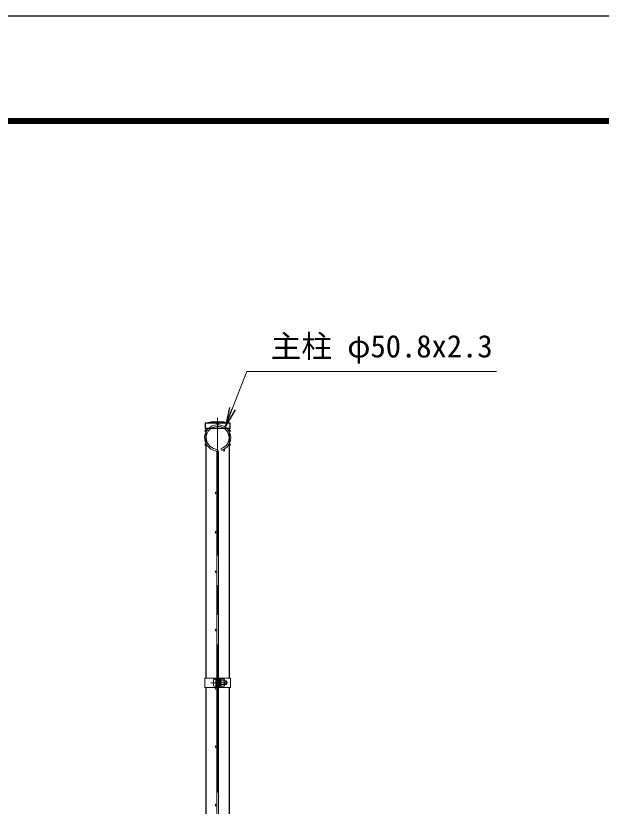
# Model space of a CAD drawing. Units: millimetres, scale not verified. Extents: x -4200 to 4200, y -2970 to 2970.
# Drawn here: x -356 to 898, y 1277 to 2970 of the extents above; entities that cross this region are included whole.
import ezdxf
from ezdxf.enums import TextEntityAlignment as Align

# ---------------------------------------------------------------- set-up
doc = ezdxf.new("R2010")
doc.units = ezdxf.units.MM
doc.header["$LTSCALE"] = 10
doc.linetypes.add('USER1', pattern=[50.8, 31.75, -6.35, 6.35, -6.35])
for name, color, linetype, lineweight in [('0-3_D-STR1', 1, 'Continuous', 25), ('0-5_D-BMK', 2, 'USER1', 13), ('0-6_D-STR2', 7, 'Continuous', 13), ('0-A_D-STR3', 3, 'Continuous', 13), ('0-D_D-STR-TXT', 7, 'Continuous', 13), ('0-E_D-TTL', 7, 'Continuous', 25)]:
    doc.layers.add(name, color=color, linetype=linetype, lineweight=lineweight)
doc.layers.add('0-8_0', color=7, linetype='Continuous')
doc.styles.add('ＭＳ ゴシック', font='')
doc.styles.get('ＭＳ ゴシック').set_extended_font_data('MS Gothic')

# ---------------------------------------------------------------- blocks, each defined once
blk = doc.blocks.new('_Open')
at = {"layer": '0-8_0'}
blk.add_line((-10, 1.667), (0, 0), dxfattribs=at)
blk.add_lwpolyline([(-10, -1.667), (0, 0), (-10, 0)], dxfattribs=at)

msp = doc.modelspace()

# ---------------------------------------------------------------- linework, layer by layer
at = {"layer": '0-3_D-STR1'}
for p, q in [((103.13, 2096.98), (49.93, 2096.98)), ((49.93, 2096.98), (49.93, 2085.98)), ((103.13, 2085.98), (49.93, 2085.98)), ((51.13, 2085.98), (51.13, 1551.23)), ((101.93, 1551.23), (101.93, 2085.98)), ((103.13, 2085.98), (103.13, 2096.98)), ((51.13, 1531.23), (51.13, 1118.98)), ((101.93, 1118.98), (101.93, 1531.23))]:
    msp.add_line(p, q, dxfattribs=at)
msp.add_arc((76.53, 1980.55), 119.43, 77.13052, 102.86948, dxfattribs=at)
at = {"layer": '0-5_D-BMK'}
for p, q in [((76.53, -218.02), (76.53, 2108.98)), ((62.11, 1541.23), (97.85, 1541.23))]:
    msp.add_line(p, q, dxfattribs=at)
at = {"layer": '0-6_D-STR2'}
for p, q in [((74.73, 1108.98), (74.73, 2034.84)), ((78.33, 1108.98), (78.33, 2034.84)), ((83.5, 2042.6), (84.53, 2039.15))]:
    msp.add_line(p, q, dxfattribs=at)
for centre in [(50.72, 2080.88), (76.53, 2095.78), (102.34, 2080.88), (50.72, 2051.08), (102.34, 2051.08), (89.65, 2039.22), (72.93, 1947.98), (72.93, 1863.48), (72.93, 1778.98), (72.93, 1653.98), (72.93, 1528.98), (72.93, 1403.98), (72.93, 1278.98)]:
    msp.add_circle(centre, 1.8, dxfattribs=at)
for centre, radius, start, end in [((76.53, 2065.98), 28, 286.60421, 260.16066), ((76.53, 2065.98), 24.4, 286.60421, 260.16066), ((71.13, 2034.84), 3.6, 0, 80.16066), ((71.13, 2034.84), 7.2, 0, 80.16066)]:
    msp.add_arc(centre, radius, start, end, dxfattribs=at)
at = {"layer": '0-A_D-STR3'}
for p, q in [((48.83, 1551.23), (74.73, 1551.23)), ((48.83, 1551.23), (48.83, 1531.23)), ((67.63, 1547.73), (67.63, 1534.73)), ((72.43, 1531.23), (72.43, 1551.23)), ((72.43, 1549.23), (72.43, 1533.23)), ((74.73, 1531.23), (74.73, 1551.23)), ((74.73, 1545.23), (78.33, 1545.23)), ((74.73, 1544.55), (78.33, 1544.55)), ((78.33, 1531.23), (78.33, 1551.23)), ((78.33, 1551.23), (104.23, 1551.23)), ((80.63, 1531.23), (80.63, 1551.23)), ((80.63, 1545.73), (81.02, 1548.89)), ((80.63, 1545.73), (80.63, 1536.73)), ((82.78, 1548.98), (81.12, 1548.98)), ((82.83, 1541.23), (82.83, 1548.95)), ((89.62, 1544.98), (82.83, 1544.98)), ((82.83, 1541.23), (82.83, 1533.5)), ((82.93, 1548.74), (82.88, 1548.91)), ((89.62, 1548.74), (82.93, 1548.74)), ((92.13, 1546.23), (92.13, 1536.23)), ((92.13, 1545.23), (95.43, 1545.23)), ((92.13, 1544.55), (95.75, 1544.55)), ((95.43, 1545.23), (95.43, 1537.23)), ((104.23, 1551.23), (104.23, 1531.23)), ((48.83, 1531.23), (74.73, 1531.23)), ((74.73, 1537.91), (78.33, 1537.91)), ((74.73, 1537.23), (78.33, 1537.23)), ((78.33, 1531.23), (104.23, 1531.23)), ((80.63, 1536.73), (81.02, 1533.57)), ((82.76, 1533.48), (81.12, 1533.48)), ((89.62, 1537.48), (82.83, 1537.48)), ((89.62, 1533.72), (82.93, 1533.72)), ((92.13, 1537.91), (95.75, 1537.91)), ((92.13, 1537.23), (95.43, 1537.23))]:
    msp.add_line(p, q, dxfattribs=at)
for centre, radius, start, end in [((81.12, 1548.88), 0.1, 90, 173), ((82.78, 1548.88), 0.1, 15, 90), ((77.95, 1546.86), 5.32, 339.37322, 22.7756), ((62.07, 1541.23), 21.19, 0, 10.20031), ((62.07, 1541.23), 21.19, 349.79969, 0), ((83.86, 1541.23), 6.87, 0, 33.09348), ((83.86, 1541.23), 6.87, 326.90652, 0), ((88.61, 1546.86), 2.13, 298.45309, 61.54691), ((85.35, 1541.97), 8, 32.13463, 57.68315), ((87.93, 1541.23), 8.5, 331.92751, 28.07249), ((81.12, 1533.58), 0.1, 187, 270), ((82.76, 1533.58), 0.1, 270, 337.2244), ((77.95, 1535.6), 5.32, 337.2244, 20.62678), ((88.61, 1535.6), 2.13, 298.45309, 61.54691), ((85.35, 1540.48), 8, 302.31685, 327.86537)]:
    msp.add_arc(centre, radius, start, end, dxfattribs=at)
for centre, start_param, end_param in [((72.43, 1547.73), 1.5707963, 3.1415927), ((72.43, 1534.73), 3.1415927, 4.712389)]:
    msp.add_ellipse(centre, major_axis=(4.8, 0), ratio=0.3125, start_param=start_param, end_param=end_param, dxfattribs=at)
at = {"layer": '0-D_D-STR-TXT'}
msp.add_lwpolyline([(674.05, 2207.71), (139.37, 2207.71), (93.88, 2092.76)], dxfattribs=at)
at = {"layer": '0-E_D-TTL', "color": 2}
msp.add_lwpolyline([(-4200, 2970), (4200, 2970), (4200, -2970), (-4200, -2970)], close=True, dxfattribs=at)
at = {"layer": '0-E_D-TTL'}
for points in [[(-3930, 2750), (3930, 2750), (3930, -2750), (-3930, -2750)], [(-3927.5, 2747.5), (3927.5, 2747.5), (3927.5, -2747.5), (-3927.5, -2747.5)], [(-3925, 2745), (3925, 2745), (3925, -2745), (-3925, -2745)], [(-3922.5, 2742.5), (3922.5, 2742.5), (3922.5, -2742.5), (-3922.5, -2742.5)], [(-3920, 2740), (3920, 2740), (3920, -2740), (-3920, -2740)]]:
    msp.add_lwpolyline(points, close=True, dxfattribs=at)

# ---------------------------------------------------------------- block references
at = {"layer": '0-D_D-STR-TXT', "xscale": 4, "yscale": 4, "rotation": 248.409}
msp.add_blockref('_Open', (93.14, 2090.9), dxfattribs=at)

# ---------------------------------------------------------------- texts
at = {"layer": '0-D_D-STR-TXT', "style": 'ＭＳ ゴシック'}
msp.add_text('主柱 φ50.8x2.3', height=48.09, dxfattribs=at).set_placement((190.29, 2223.72), align=Align.BOTTOM_LEFT)

doc.saveas('drawing.dxf')
